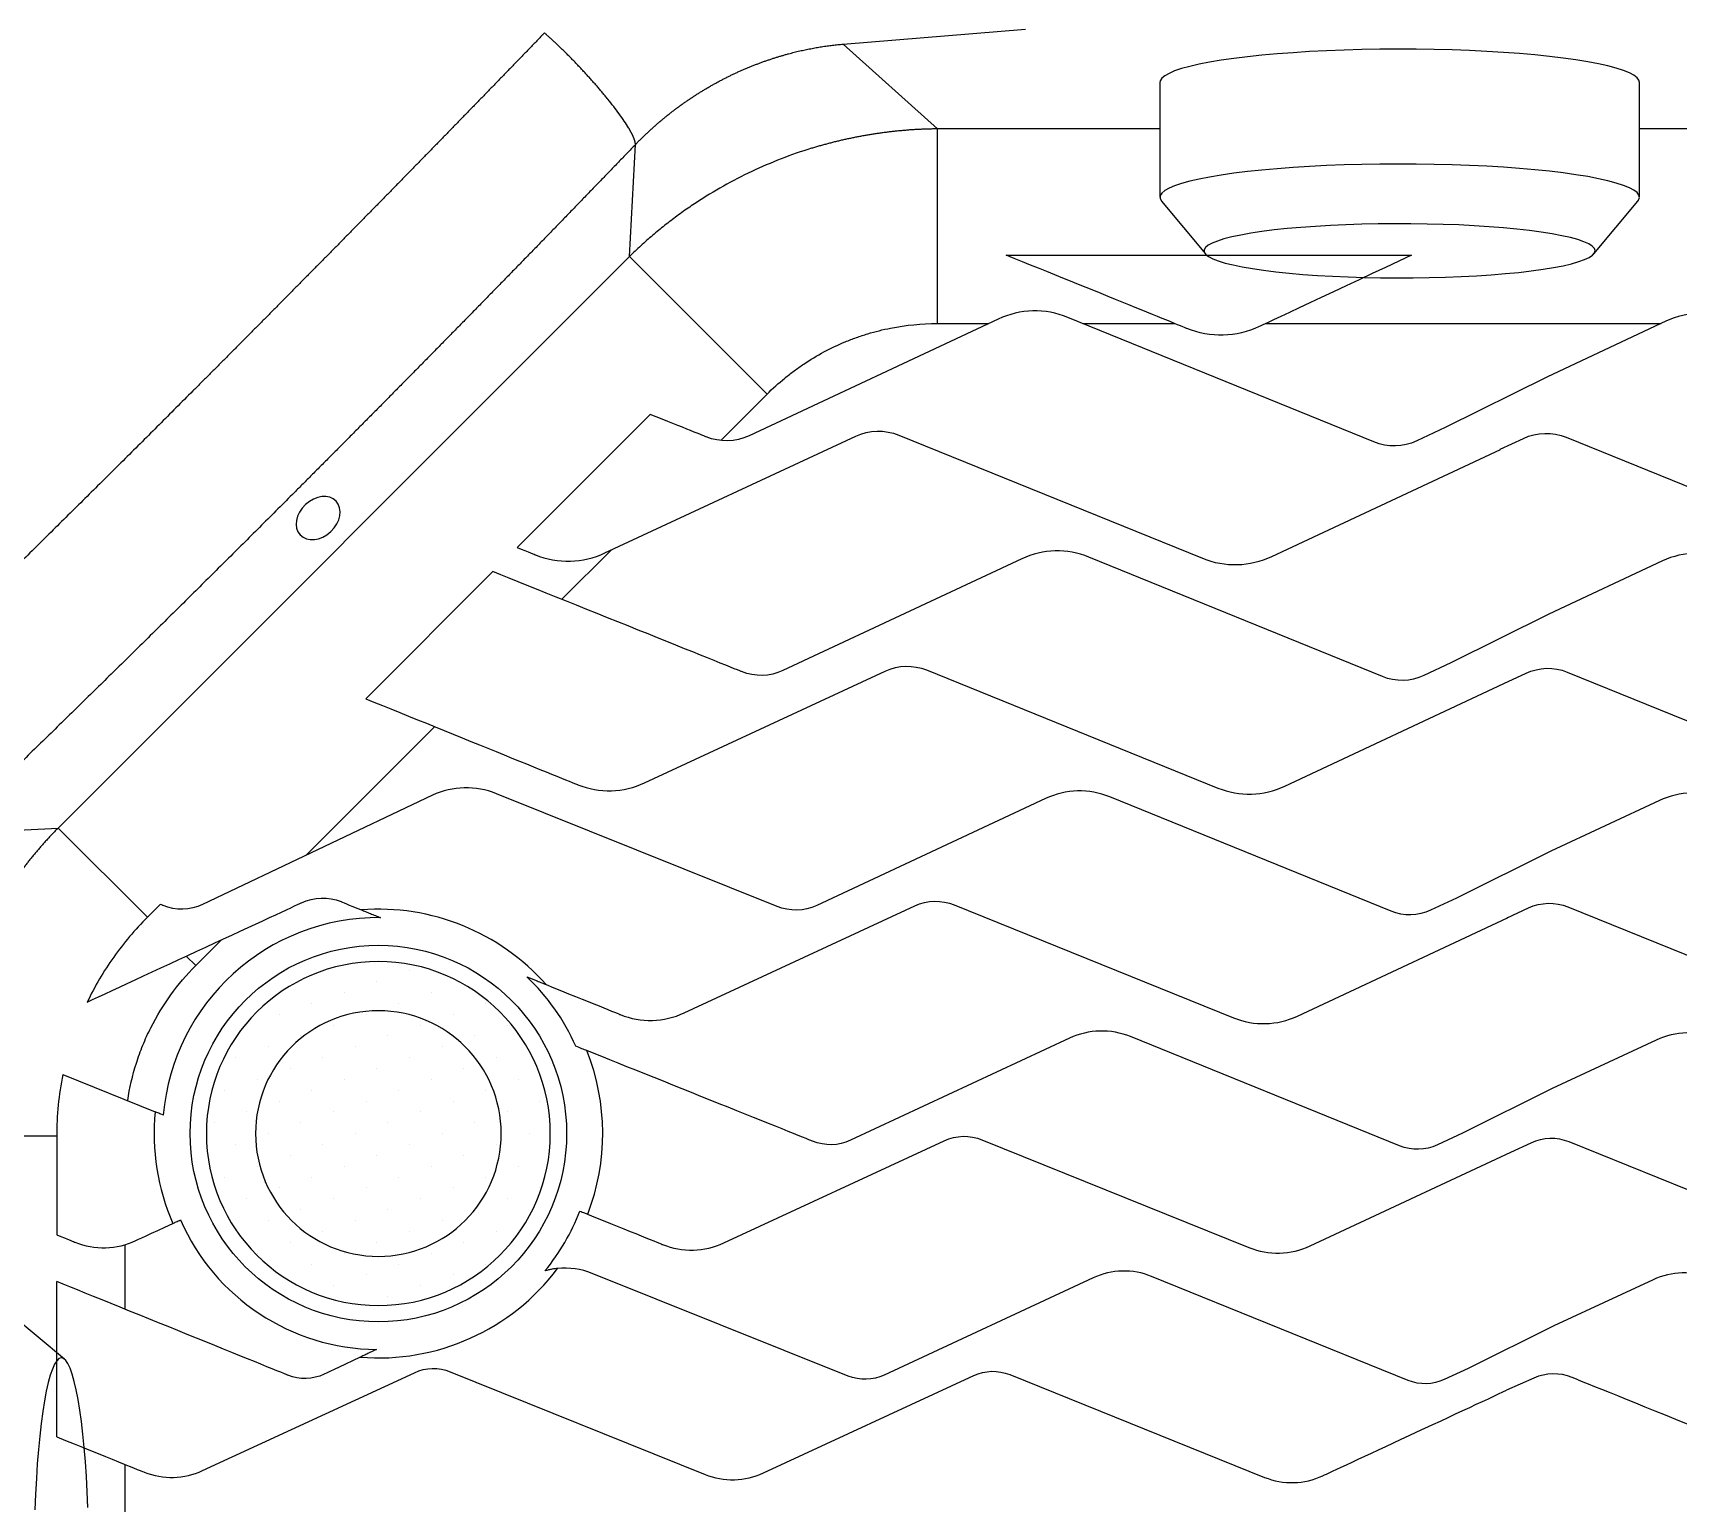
# Model space of a CAD drawing. Header units: inches. Extents: x 0 to 84, y -22 to 124.
# Drawn here: x 28.13 to 44.87, y 43.73 to 58.69 of the extents above; entities that cross this region are included whole.
import ezdxf

# ---------------------------------------------------------------- set-up
doc = ezdxf.new("R2010")
doc.units = ezdxf.units.IN
doc.header["$MEASUREMENT"] = 0
doc.layers.add('1', color=4, linetype='Continuous')
doc.layers.add('BDIM_CYAN', color=4, linetype='Continuous')

# ---------------------------------------------------------------- blocks, each defined once
blk = doc.blocks.new('suction fitg')
at = {"layer": 'BDIM_CYAN'}
for p, q in [((-78.524, 65.556), (-78.524, 64.387)), ((-73.644, 64.387), (-73.644, 65.556)), ((-78.508, 64.348), (-78.061, 63.811)), ((-74.107, 63.811), (-73.66, 64.348)), ((-89.672, 52.565), (-90.21, 53.012))]:
    blk.add_line(p, q, dxfattribs=at)
at = {"layer": 'BDIM_CYAN', "flags": 128}
for points in [[(-73.644, 65.556), (-73.649, 65.577), (-73.668, 65.602), (-73.7, 65.628), (-73.746, 65.652), (-73.806, 65.677), (-73.879, 65.7), (-73.964, 65.723), (-74.061, 65.745), (-74.17, 65.765), (-74.29, 65.785), (-74.42, 65.803), (-74.56, 65.82), (-74.709, 65.835), (-74.865, 65.849), (-75.028, 65.86), (-75.198, 65.871), (-75.372, 65.879), (-75.551, 65.886), (-75.732, 65.89), (-75.916, 65.893), (-76.1, 65.894), (-76.285, 65.893), (-76.468, 65.89), (-76.649, 65.885), (-76.827, 65.878), (-77.001, 65.869), (-77.169, 65.858), (-77.331, 65.846), (-77.487, 65.832), (-77.634, 65.817), (-77.772, 65.8), (-77.9, 65.781), (-78.018, 65.762), (-78.125, 65.741), (-78.22, 65.719), (-78.303, 65.696), (-78.374, 65.672), (-78.431, 65.648), (-78.475, 65.623), (-78.505, 65.598), (-78.521, 65.572), (-78.524, 65.556)], [(-73.66, 64.348), (-73.653, 64.357), (-73.644, 64.383), (-73.649, 64.408), (-73.668, 64.434), (-73.7, 64.459), (-73.746, 64.484), (-73.806, 64.508), (-73.879, 64.532), (-73.964, 64.554), (-74.061, 64.576), (-74.17, 64.597), (-74.29, 64.616), (-74.42, 64.634), (-74.56, 64.651), (-74.709, 64.666), (-74.865, 64.68), (-75.028, 64.692), (-75.198, 64.702), (-75.372, 64.71), (-75.551, 64.717), (-75.732, 64.722), (-75.916, 64.724), (-76.1, 64.725), (-76.285, 64.724), (-76.468, 64.721), (-76.649, 64.716), (-76.827, 64.709), (-77.001, 64.7), (-77.169, 64.69), (-77.331, 64.678), (-77.487, 64.664), (-77.634, 64.648), (-77.772, 64.631), (-77.9, 64.613), (-78.018, 64.593), (-78.125, 64.572), (-78.22, 64.55), (-78.303, 64.527), (-78.374, 64.504), (-78.431, 64.479), (-78.475, 64.455), (-78.505, 64.429), (-78.521, 64.404), (-78.523, 64.378), (-78.511, 64.353), (-78.508, 64.348)], [(-76.445, 63.571), (-76.28, 63.568), (-76.114, 63.566), (-75.947, 63.567), (-75.782, 63.57), (-75.618, 63.574), (-75.458, 63.58), (-75.302, 63.589), (-75.152, 63.599), (-75.008, 63.61), (-74.871, 63.623), (-74.744, 63.638), (-74.625, 63.655), (-74.517, 63.672), (-74.42, 63.691), (-74.334, 63.711), (-74.261, 63.732), (-74.201, 63.753), (-74.154, 63.775), (-74.12, 63.798), (-74.1, 63.821), (-74.094, 63.844), (-74.102, 63.867), (-74.124, 63.89), (-74.16, 63.912), (-74.209, 63.934), (-74.271, 63.956), (-74.346, 63.977), (-74.433, 63.996), (-74.532, 64.015), (-74.642, 64.032), (-74.761, 64.048), (-74.89, 64.063), (-75.028, 64.076), (-75.173, 64.087), (-75.324, 64.097), (-75.48, 64.105), (-75.641, 64.111), (-75.805, 64.115), (-75.971, 64.118), (-76.138, 64.118), (-76.304, 64.116), (-76.469, 64.113), (-76.631, 64.107), (-76.789, 64.1), (-76.942, 64.091), (-77.089, 64.08), (-77.23, 64.068), (-77.362, 64.054), (-77.485, 64.038), (-77.598, 64.021), (-77.701, 64.003), (-77.792, 63.984), (-77.872, 63.963), (-77.939, 63.942), (-77.992, 63.92), (-78.033, 63.898), (-78.06, 63.875), (-78.073, 63.852), (-78.072, 63.829), (-78.057, 63.806), (-78.028, 63.783), (-77.986, 63.761), (-77.93, 63.739), (-77.861, 63.718), (-77.78, 63.698), (-77.687, 63.679), (-77.583, 63.661), (-77.468, 63.644), (-77.343, 63.629), (-77.21, 63.615), (-77.069, 63.602), (-76.921, 63.592), (-76.766, 63.583), (-76.608, 63.576), (-76.445, 63.571)], [(-89.436, 51.054), (-89.442, 51.215), (-89.45, 51.371), (-89.46, 51.521), (-89.472, 51.665), (-89.485, 51.801), (-89.5, 51.929), (-89.516, 52.047), (-89.534, 52.155), (-89.553, 52.252), (-89.573, 52.338), (-89.593, 52.411), (-89.615, 52.472), (-89.637, 52.519), (-89.66, 52.552), (-89.683, 52.572), (-89.706, 52.578), (-89.729, 52.57), (-89.752, 52.548), (-89.774, 52.513), (-89.796, 52.464), (-89.818, 52.401), (-89.838, 52.326), (-89.858, 52.239), (-89.877, 52.14), (-89.894, 52.031), (-89.91, 51.911), (-89.925, 51.782), (-89.938, 51.645), (-89.949, 51.5), (-89.959, 51.349), (-89.967, 51.192), (-89.973, 51.031)]]:
    blk.add_lwpolyline(points, dxfattribs=at)
blk = doc.blocks.new('*X11')
at = {"color": 0}
for p, q in [((200.597, 336.892), (200.597, 336.892)), ((200.995, 336.76), (200.995, 336.76)), ((200.332, 336.627), (200.332, 336.627)), ((201.393, 336.627), (201.393, 336.627)), ((199.669, 336.494), (199.669, 336.494)), ((200.067, 336.362), (200.067, 336.362)), ((200.73, 336.494), (200.73, 336.494)), ((201.128, 336.362), (201.128, 336.362)), ((201.791, 336.494), (201.791, 336.494)), ((202.188, 336.362), (202.188, 336.362)), ((199.404, 336.229), (199.404, 336.229)), ((200.465, 336.229), (200.465, 336.229)), ((201.525, 336.229), (201.525, 336.229)), ((202.586, 336.229), (202.586, 336.229)), ((199.802, 336.097), (199.802, 336.097)), ((200.2, 335.964), (200.2, 335.964)), ((200.863, 336.097), (200.863, 336.097)), ((201.26, 335.964), (201.26, 335.964)), ((201.923, 336.097), (201.923, 336.097)), ((202.321, 335.964), (202.321, 335.964)), ((199.537, 335.832), (199.537, 335.832)), ((200.597, 335.832), (200.597, 335.832)), ((201.658, 335.832), (201.658, 335.832)), ((202.719, 335.832), (202.719, 335.832)), ((199.272, 335.566), (199.272, 335.566)), ((199.934, 335.699), (199.934, 335.699)), ((200.332, 335.566), (200.332, 335.566)), ((200.995, 335.699), (200.995, 335.699)), ((201.393, 335.566), (201.393, 335.566)), ((202.056, 335.699), (202.056, 335.699)), ((202.454, 335.566), (202.454, 335.566)), ((199.669, 335.434), (199.669, 335.434)), ((200.73, 335.434), (200.73, 335.434)), ((201.791, 335.434), (201.791, 335.434)), ((202.851, 335.434), (202.851, 335.434)), ((199.006, 335.301), (199.006, 335.301)), ((199.404, 335.169), (199.404, 335.169)), ((200.067, 335.301), (200.067, 335.301)), ((200.465, 335.169), (200.465, 335.169)), ((201.128, 335.301), (201.128, 335.301)), ((201.525, 335.169), (201.525, 335.169)), ((202.188, 335.301), (202.188, 335.301)), ((202.586, 335.169), (202.586, 335.169)), ((199.139, 334.903), (199.139, 334.903)), ((199.802, 335.036), (199.802, 335.036)), ((200.2, 334.903), (200.2, 334.903)), ((200.863, 335.036), (200.863, 335.036)), ((201.26, 334.903), (201.26, 334.903)), ((201.923, 335.036), (201.923, 335.036)), ((202.321, 334.903), (202.321, 334.903)), ((202.984, 335.036), (202.984, 335.036)), ((199.537, 334.771), (199.537, 334.771)), ((200.597, 334.771), (200.597, 334.771)), ((201.658, 334.771), (201.658, 334.771)), ((202.719, 334.771), (202.719, 334.771)), ((199.272, 334.506), (199.272, 334.506)), ((199.934, 334.638), (199.934, 334.638)), ((200.332, 334.506), (200.332, 334.506)), ((200.995, 334.638), (200.995, 334.638)), ((201.393, 334.506), (201.393, 334.506)), ((202.056, 334.638), (202.056, 334.638)), ((202.454, 334.506), (202.454, 334.506)), ((199.669, 334.373), (199.669, 334.373)), ((200.73, 334.373), (200.73, 334.373)), ((201.791, 334.373), (201.791, 334.373)), ((202.851, 334.373), (202.851, 334.373)), ((199.006, 334.241), (199.006, 334.241)), ((199.404, 334.108), (199.404, 334.108)), ((200.067, 334.241), (200.067, 334.241)), ((200.465, 334.108), (200.465, 334.108)), ((201.128, 334.241), (201.128, 334.241)), ((201.525, 334.108), (201.525, 334.108)), ((202.188, 334.241), (202.188, 334.241)), ((202.586, 334.108), (202.586, 334.108)), ((199.802, 333.975), (199.802, 333.975)), ((200.863, 333.975), (200.863, 333.975)), ((201.923, 333.975), (201.923, 333.975)), ((199.537, 333.71), (199.537, 333.71)), ((200.2, 333.843), (200.2, 333.843)), ((200.597, 333.71), (200.597, 333.71)), ((201.26, 333.843), (201.26, 333.843)), ((201.658, 333.71), (201.658, 333.71)), ((202.321, 333.843), (202.321, 333.843)), ((199.934, 333.578), (199.934, 333.578)), ((200.995, 333.578), (200.995, 333.578)), ((202.056, 333.578), (202.056, 333.578)), ((199.669, 333.312), (199.669, 333.312)), ((200.332, 333.445), (200.332, 333.445)), ((200.73, 333.312), (200.73, 333.312)), ((201.393, 333.445), (201.393, 333.445)), ((201.791, 333.312), (201.791, 333.312)), ((202.454, 333.445), (202.454, 333.445)), ((200.067, 333.18), (200.067, 333.18)), ((201.128, 333.18), (201.128, 333.18)), ((200.465, 333.047), (200.465, 333.047)), ((200.863, 332.915), (200.863, 332.915)), ((201.525, 333.047), (201.525, 333.047))]:
    blk.add_line(p, q, dxfattribs=at)
blk = doc.blocks.new('DRAIN')
at = {"layer": '1', "color": 2}
for radius in [1.75, 1.25]:
    blk.add_circle((0, 0), radius, dxfattribs=at)
at = {"layer": '1', "color": 3, "xscale": 0.8339416050646733, "yscale": 0.8339416050646733, "zscale": 0.8339416050646733}
blk.add_blockref('*X11', (-167.604, -279.291), dxfattribs=at)
blk = doc.blocks.new('2026 RELAY')
at = {"layer": '1', "color": 3, "linetype": 'Continuous', "lineweight": 25}
for p, q in [((36.379, 58.074), (38.234, 58.227)), ((36.379, 58.074), (37.338, 57.212)), ((39.601, 57.212), (37.338, 57.212)), ((37.338, 55.231), (37.338, 57.212)), ((46.744, 57.212), (44.481, 57.212)), ((34.202, 55.913), (34.263, 57.052)), ((38.037, 55.927), (42.163, 55.927)), ((34.202, 55.913), (28.388, 50.098)), ((35.603, 54.513), (34.202, 55.913)), ((37.338, 55.231), (37.859, 55.231)), ((38.818, 55.231), (39.751, 55.231)), ((40.678, 55.231), (44.701, 55.231)), ((35.131, 54.041), (35.603, 54.513)), ((34.414, 54.307), (33.06, 52.953)), ((33.515, 52.425), (34.018, 52.927)), ((32.813, 52.707), (31.519, 51.413)), ((30.909, 49.819), (32.219, 51.129)), ((27.258, 50.038), (28.388, 50.098)), ((29.296, 49.19), (28.388, 50.098)), ((29.427, 49.321), (29.296, 49.19)), ((29.788, 48.698), (30.051, 48.96)), ((29.788, 48.698), (29.692, 48.794)), ((28.437, 47.591), (29.376, 47.21)), ((28.373, 46.963), (27.089, 46.963)), ((28.373, 46.963), (28.373, 45.959)), ((29.069, 45.202), (29.069, 45.859)), ((28.373, 43.903), (28.373, 45.484)), ((43.406, 44.501), (43.13, 44.378)), ((43.858, 44.483), (43.796, 44.508)), ((29.069, 43.068), (29.069, 43.623))]:
    blk.add_line(p, q, dxfattribs=at)
blk.add_circle((31.647, 46.989), 1.916, dxfattribs=at)
for centre, radius, start, end in [((31.647, 46.989), 2.283, 41.6031, 94.3652), ((31.647, 46.989), 2.197, 89.4076, 175.1008), ((31.647, 46.989), 2.197, 23.8636, 46.5607), ((31.647, 46.989), 2.283, 338.926, 21.6934), ((31.647, 46.989), 2.283, 174.4349, 203.6028), ((31.647, 46.989), 2.197, 203.5542, 269.4947), ((31.647, 46.989), 2.197, 320.5225, 338.9617), ((31.647, 46.989), 2.283, 265.3468, 323.0338), ((43.609, 44.044), 0.5, 68.0461, 114)]:
    blk.add_arc(centre, radius, start, end, dxfattribs=at)
at = {"layer": '1', "color": 1, "extrusion": (0, 0, -1)}
blk.add_ellipse((31.034, 53.252), major_axis=(0.183, 0.171), ratio=0.752466, dxfattribs=at)
at = {"layer": '1', "color": 3, "linetype": 'Continuous', "lineweight": 25}
for points, knots in [([(17.557, 51.405), (17.514, 51.747), (17.458, 52.352), (17.432, 53.094), (17.435, 53.555), (17.441, 53.818), (17.451, 54.083), (17.47, 54.413), (17.514, 54.943), (17.596, 55.606), (17.741, 56.399), (17.931, 57.188), (18.171, 57.969), (18.411, 58.61), (18.601, 59.052), (18.702, 59.271), (18.761, 59.396), (18.806, 59.489), (18.852, 59.582), (18.914, 59.705), (19.025, 59.92), (19.392, 60.587), (20.085, 61.634), (21.193, 62.9), (22.248, 63.821), (23.157, 64.466), (23.749, 64.83), (24.143, 65.046), (24.327, 65.142), (24.419, 65.189), (24.496, 65.228), (24.558, 65.259), (24.651, 65.304), (24.791, 65.371), (25.041, 65.485), (25.483, 65.675), (26.123, 65.914), (26.904, 66.153), (27.692, 66.343), (28.484, 66.487), (29.146, 66.568), (29.675, 66.612), (30.071, 66.634), (30.467, 66.646), (30.993, 66.648), (31.733, 66.623), (32.337, 66.567), (32.678, 66.523)], [0.0209732, 0.0209732, 0.0209732, 0.0209732, 0.0625292, 0.0937792, 0.1094042, 0.1172167, 0.1250292, 0.1406542, 0.1562792, 0.1875292, 0.2187792, 0.2500292, 0.2812792, 0.3125292, 0.3281542, 0.3359667, 0.3398729, 0.3437792, 0.3476854, 0.3515917, 0.3594042, 0.3750292, 0.4375292, 0.5000292, 0.5625292, 0.5937792, 0.6250292, 0.6406542, 0.6445604, 0.6484667, 0.6523729, 0.654326, 0.6562792, 0.6640917, 0.6719042, 0.6875292, 0.7187792, 0.7500292, 0.7812792, 0.8125292, 0.8437792, 0.8594042, 0.8750292, 0.8906542, 0.9062792, 0.9375292, 0.979056, 0.979056, 0.979056, 0.979056]), ([(33.317, 58.167), (33.292, 58.141), (33.242, 58.089), (33.166, 58.01), (33.09, 57.932), (33.014, 57.854), (32.938, 57.775), (32.862, 57.697), (32.786, 57.618), (32.709, 57.539), (32.633, 57.461), (32.556, 57.382), (32.48, 57.304), (32.403, 57.225), (32.327, 57.146), (32.25, 57.068), (32.173, 56.989), (32.096, 56.91), (32.019, 56.831), (31.942, 56.753), (31.865, 56.674), (31.788, 56.595), (31.711, 56.516), (31.633, 56.437), (31.556, 56.359), (31.478, 56.28), (31.401, 56.201), (31.323, 56.122), (31.246, 56.043), (31.168, 55.964), (31.09, 55.885), (31.012, 55.807), (30.934, 55.728), (30.856, 55.649), (30.778, 55.57), (30.7, 55.491), (30.622, 55.412), (30.544, 55.333), (30.466, 55.254), (30.387, 55.176), (30.309, 55.097), (30.231, 55.018), (30.152, 54.939), (30.074, 54.86), (29.995, 54.781), (29.917, 54.703), (29.838, 54.624), (29.728, 54.514), (29.587, 54.373), (29.415, 54.201), (29.243, 54.029), (29.07, 53.857), (28.898, 53.686), (28.725, 53.515), (28.553, 53.344), (28.38, 53.174), (28.208, 53.003), (28.036, 52.833), (27.863, 52.663), (27.691, 52.494), (27.518, 52.325), (27.346, 52.156), (27.174, 51.988), (27.002, 51.82), (26.83, 51.652), (26.658, 51.484), (26.486, 51.317), (26.314, 51.151), (26.199, 51.04), (26.142, 50.985)], [0, 0, 0, 0, 0.010805, 0.021614, 0.032425, 0.04324, 0.054059, 0.06488, 0.075705, 0.086534, 0.097366, 0.108203, 0.119043, 0.129886, 0.140733, 0.151584, 0.162438, 0.173295, 0.184155, 0.195018, 0.205883, 0.216752, 0.227623, 0.238497, 0.249373, 0.260252, 0.271135, 0.282021, 0.29291, 0.303802, 0.314697, 0.325594, 0.336494, 0.347396, 0.3583, 0.369206, 0.380114, 0.391023, 0.401934, 0.412847, 0.423762, 0.43468, 0.445599, 0.456521, 0.467445, 0.478371, 0.4893, 0.500231, 0.524143, 0.548046, 0.571939, 0.595822, 0.619694, 0.643556, 0.667406, 0.691246, 0.715074, 0.73889, 0.762694, 0.786486, 0.810266, 0.834034, 0.857788, 0.881528, 0.905254, 0.928965, 0.95266, 0.976339, 1, 1, 1, 1]), ([(33.338, 58.188), (33.334, 58.185), (33.327, 58.178), (33.321, 58.171), (33.317, 58.167)], [0, 0, 0, 0, 0.5005312, 1, 1, 1, 1]), ([(34.263, 57.052), (34.263, 57.053), (34.263, 57.056), (34.263, 57.061), (34.262, 57.066), (34.262, 57.071), (34.261, 57.076), (34.259, 57.082), (34.258, 57.087), (34.256, 57.093), (34.254, 57.099), (34.252, 57.105), (34.25, 57.111), (34.248, 57.117), (34.245, 57.123), (34.243, 57.129), (34.24, 57.136), (34.237, 57.142), (34.234, 57.148), (34.231, 57.155), (34.228, 57.161), (34.224, 57.167), (34.221, 57.174), (34.218, 57.18), (34.214, 57.186), (34.211, 57.193), (34.207, 57.199), (34.204, 57.205), (34.2, 57.211), (34.196, 57.218), (34.181, 57.243), (34.151, 57.289), (34.1, 57.362), (34.044, 57.437), (33.995, 57.499), (33.956, 57.547), (33.929, 57.579), (33.901, 57.612), (33.873, 57.645), (33.845, 57.677), (33.816, 57.709), (33.787, 57.741), (33.758, 57.773), (33.729, 57.805), (33.7, 57.836), (33.671, 57.867), (33.642, 57.897), (33.613, 57.927), (33.584, 57.956), (33.555, 57.985), (33.526, 58.013), (33.498, 58.04), (33.47, 58.067), (33.443, 58.093), (33.416, 58.118), (33.389, 58.142), (33.363, 58.166), (33.346, 58.181), (33.338, 58.188)], [0, 0, 0, 0, 0.011027, 0.021864, 0.032515, 0.042983, 0.053271, 0.063384, 0.073322, 0.083086, 0.092679, 0.1021, 0.111352, 0.120435, 0.12935, 0.138099, 0.146683, 0.155102, 0.163357, 0.17145, 0.179381, 0.187152, 0.194763, 0.202215, 0.209509, 0.216646, 0.223626, 0.230452, 0.237125, 0.243645, 0.250013, 0.316784, 0.380511, 0.441496, 0.499964, 0.524207, 0.548144, 0.571792, 0.595168, 0.618296, 0.641194, 0.66386, 0.686295, 0.708498, 0.730474, 0.752232, 0.773783, 0.795143, 0.816333, 0.837377, 0.858276, 0.879026, 0.89962, 0.920053, 0.940316, 0.960405, 0.980307, 1, 1, 1, 1]), ([(34.263, 57.052), (34.272, 57.061), (34.289, 57.079), (34.315, 57.105), (34.342, 57.131), (34.369, 57.157), (34.396, 57.182), (34.423, 57.208), (34.45, 57.232), (34.478, 57.257), (34.506, 57.281), (34.534, 57.305), (34.563, 57.328), (34.591, 57.351), (34.62, 57.374), (34.649, 57.397), (34.678, 57.419), (34.708, 57.44), (34.737, 57.462), (34.767, 57.483), (34.797, 57.504), (34.828, 57.524), (34.858, 57.544), (34.888, 57.564), (34.919, 57.583), (34.95, 57.602), (34.981, 57.621), (35.012, 57.639), (35.043, 57.657), (35.075, 57.674), (35.107, 57.692), (35.138, 57.708), (35.17, 57.725), (35.202, 57.741), (35.234, 57.757), (35.266, 57.772), (35.298, 57.787), (35.331, 57.802), (35.363, 57.816), (35.396, 57.83), (35.428, 57.843), (35.461, 57.856), (35.494, 57.869), (35.526, 57.881), (35.559, 57.894), (35.592, 57.905), (35.625, 57.916), (35.658, 57.927), (35.691, 57.938), (35.724, 57.948), (35.757, 57.958), (35.79, 57.967), (35.83, 57.979), (35.879, 57.991), (35.935, 58.005), (35.991, 58.017), (36.047, 58.028), (36.103, 58.039), (36.158, 58.048), (36.214, 58.056), (36.269, 58.063), (36.324, 58.069), (36.361, 58.073), (36.379, 58.074)], [0, 0, 0, 0, 0.01493, 0.029845, 0.044746, 0.059634, 0.074508, 0.089369, 0.104218, 0.119055, 0.13388, 0.148694, 0.163497, 0.178289, 0.193072, 0.207844, 0.222607, 0.237361, 0.252106, 0.266843, 0.281572, 0.296293, 0.311006, 0.325711, 0.34041, 0.3551, 0.369784, 0.384462, 0.399132, 0.413796, 0.428454, 0.443106, 0.457752, 0.472392, 0.487027, 0.501657, 0.516282, 0.530902, 0.545518, 0.560131, 0.574741, 0.589347, 0.603952, 0.618555, 0.633157, 0.647758, 0.662359, 0.67696, 0.691563, 0.706166, 0.720772, 0.73538, 0.749991, 0.774839, 0.799705, 0.824593, 0.849511, 0.874465, 0.899462, 0.924507, 0.949608, 0.97477, 1, 1, 1, 1]), ([(37.338, 57.212), (37.324, 57.212), (37.296, 57.211), (37.254, 57.21), (37.211, 57.209), (37.169, 57.207), (37.127, 57.205), (37.085, 57.203), (37.043, 57.2), (37.001, 57.196), (36.96, 57.193), (36.918, 57.188), (36.876, 57.184), (36.835, 57.179), (36.793, 57.174), (36.752, 57.168), (36.71, 57.162), (36.669, 57.156), (36.628, 57.149), (36.586, 57.142), (36.545, 57.134), (36.504, 57.126), (36.463, 57.118), (36.422, 57.109), (36.381, 57.1), (36.34, 57.091), (36.3, 57.081), (36.259, 57.071), (36.218, 57.06), (36.178, 57.049), (36.137, 57.038), (36.097, 57.026), (35.965, 56.987), (35.746, 56.911), (35.445, 56.782), (35.156, 56.633), (34.949, 56.507), (34.815, 56.417), (34.75, 56.372), (34.686, 56.325), (34.623, 56.278), (34.56, 56.229), (34.498, 56.179), (34.437, 56.128), (34.377, 56.076), (34.318, 56.023), (34.259, 55.969), (34.221, 55.932), (34.202, 55.913)], [0, 0, 0, 0, 0.012188, 0.024357, 0.03651, 0.048646, 0.060767, 0.072875, 0.08497, 0.097053, 0.109126, 0.12119, 0.133245, 0.145294, 0.157337, 0.169374, 0.181408, 0.193438, 0.205467, 0.217494, 0.229521, 0.241549, 0.253579, 0.265612, 0.27765, 0.289693, 0.301743, 0.313801, 0.325868, 0.337946, 0.350037, 0.362141, 0.374259, 0.468445, 0.5622, 0.655401, 0.748729, 0.77145, 0.794211, 0.817006, 0.83983, 0.862675, 0.885535, 0.908408, 0.931291, 0.954185, 0.977088, 1, 1, 1, 1]), ([(34.263, 57.052), (34.234, 57.022), (34.177, 56.963), (34.091, 56.874), (34.005, 56.785), (33.919, 56.696), (33.833, 56.607), (33.747, 56.518), (33.661, 56.429), (33.575, 56.34), (33.489, 56.251), (33.402, 56.162), (33.316, 56.073), (33.23, 55.984), (33.143, 55.896), (33.057, 55.807), (32.97, 55.718), (32.884, 55.63), (32.797, 55.541), (32.711, 55.453), (32.624, 55.364), (32.537, 55.275), (32.45, 55.187), (32.363, 55.099), (32.277, 55.01), (32.19, 54.922), (32.103, 54.833), (32.016, 54.745), (31.929, 54.657), (31.841, 54.569), (31.754, 54.48), (31.667, 54.392), (31.58, 54.304), (31.492, 54.216), (31.405, 54.128), (31.318, 54.04), (31.23, 53.952), (31.143, 53.864), (31.055, 53.776), (30.967, 53.688), (30.88, 53.6), (30.766, 53.486), (30.625, 53.345), (30.458, 53.178), (30.29, 53.011), (30.123, 52.845), (29.955, 52.678), (29.788, 52.512), (29.62, 52.346), (29.452, 52.18), (29.284, 52.014), (29.115, 51.848), (28.947, 51.683), (28.779, 51.518), (28.61, 51.353), (28.442, 51.188), (28.273, 51.023), (28.104, 50.858), (27.935, 50.694), (27.766, 50.53), (27.596, 50.366), (27.427, 50.202), (27.314, 50.093), (27.258, 50.038)], [0, 0, 0, 0, 0.012558, 0.025112, 0.037662, 0.050207, 0.062749, 0.075286, 0.08782, 0.10035, 0.112877, 0.1254, 0.13792, 0.150437, 0.162951, 0.175462, 0.18797, 0.200476, 0.21298, 0.225481, 0.23798, 0.250477, 0.262972, 0.275465, 0.287957, 0.300448, 0.312937, 0.325425, 0.337912, 0.350398, 0.362883, 0.375367, 0.387852, 0.400335, 0.412819, 0.425302, 0.437786, 0.45027, 0.462754, 0.475238, 0.487723, 0.500209, 0.523985, 0.547757, 0.571527, 0.595295, 0.619062, 0.642829, 0.666597, 0.690367, 0.714141, 0.737918, 0.7617, 0.785488, 0.809283, 0.833086, 0.856897, 0.880718, 0.904549, 0.928392, 0.952248, 0.976117, 1, 1, 1, 1]), ([(42.163, 55.927), (41.469, 55.602), (40.612, 55.2), (40.612, 55.2), (40.379, 55.091), (40.114, 55.084), (39.876, 55.181), (39.876, 55.181), (38.91, 55.573), (38.037, 55.927)], [0.0219335, 0.0219335, 0.0219335, 0.0219335, 0.0570088, 0.0570088, 0.0570088, 0.1159457, 0.1159457, 0.1159457, 0.1482512, 0.1482512, 0.1482512, 0.1482512]), ([(49.644, 54.332), (49.277, 54.16), (49.003, 54.032), (49.003, 54.032), (48.865, 53.967), (48.707, 53.963), (48.566, 54.021), (48.566, 54.021), (45.458, 55.272), (45.458, 55.272), (45.229, 55.365), (44.974, 55.359), (44.749, 55.254), (44.749, 55.254), (43.545, 54.69), (43.545, 54.69), (43.545, 54.69), (42.504, 54.172), (42.504, 54.172), (42.504, 54.172), (42.216, 54.037), (42.216, 54.037), (42.077, 53.972), (41.92, 53.968), (41.778, 54.026), (41.778, 54.026), (38.663, 55.294), (38.663, 55.294), (38.434, 55.388), (38.179, 55.381), (37.955, 55.276), (37.955, 55.276), (35.42, 54.09), (35.42, 54.09), (35.281, 54.025), (35.124, 54.021), (34.982, 54.078), (34.982, 54.078), (34.751, 54.172), (34.414, 54.307)], [0.3519879, 0.3519879, 0.3519879, 0.3519879, 0.3611111, 0.3611111, 0.3611111, 0.3888889, 0.3888889, 0.3888889, 0.4166667, 0.4166667, 0.4166667, 0.4444444, 0.4444444, 0.4444444, 0.4722222, 0.4722222, 0.4722222, 0.5, 0.5, 0.5, 0.5277778, 0.5277778, 0.5277778, 0.5555556, 0.5555556, 0.5555556, 0.5833333, 0.5833333, 0.5833333, 0.6111111, 0.6111111, 0.6111111, 0.6388889, 0.6388889, 0.6388889, 0.6666667, 0.6666667, 0.6666667, 0.6742531, 0.6742531, 0.6742531, 0.6742531]), ([(35.603, 54.513), (35.66, 54.57), (35.72, 54.624), (35.814, 54.701), (35.846, 54.726), (35.911, 54.774), (35.943, 54.797), (36.11, 54.908), (36.251, 54.984), (36.436, 55.06), (36.474, 55.075), (36.55, 55.102), (36.589, 55.115), (36.704, 55.15), (36.782, 55.169), (37.017, 55.216), (37.176, 55.231), (37.338, 55.231)], [0, 0, 0, 0, 0.125, 0.125, 0.1875, 0.1875, 0.25, 0.25, 0.5, 0.5, 0.5625, 0.5625, 0.625, 0.625, 0.75, 0.75, 1, 1, 1, 1]), ([(33.06, 52.953), (33.177, 52.906), (33.245, 52.878), (33.245, 52.878), (33.474, 52.785), (33.729, 52.792), (33.953, 52.897), (33.953, 52.897), (36.506, 54.084), (36.506, 54.084), (36.644, 54.149), (36.801, 54.153), (36.943, 54.096), (36.943, 54.096), (40.034, 52.843), (40.034, 52.843), (40.263, 52.75), (40.517, 52.757), (40.741, 52.862), (40.741, 52.862), (43.067, 53.95), (43.067, 53.95)], [0.6382887, 0.6382887, 0.6382887, 0.6382887, 0.6470588, 0.6470588, 0.6470588, 0.7058824, 0.7058824, 0.7058824, 0.7647059, 0.7647059, 0.7647059, 0.8235294, 0.8235294, 0.8235294, 0.8823529, 0.8823529, 0.8823529, 0.9411765, 0.9411765, 0.9411765, 1, 1, 1, 1]), ([(43.065, 53.952), (43.065, 53.952), (43.301, 54.062), (43.301, 54.062), (43.439, 54.127), (43.596, 54.131), (43.737, 54.074), (43.737, 54.074), (46.829, 52.821), (46.829, 52.821), (47.057, 52.728), (47.312, 52.735), (47.536, 52.84), (47.536, 52.84), (49.53, 53.766), (49.994, 53.982)], [0, 0, 0, 0, 0.0588235, 0.0588235, 0.0588235, 0.1176471, 0.1176471, 0.1176471, 0.1764706, 0.1764706, 0.1764706, 0.2352941, 0.2352941, 0.2352941, 0.2872728, 0.2872728, 0.2872728, 0.2872728]), ([(51.206, 52.77), (50.946, 52.648), (48.799, 51.645), (48.799, 51.645), (48.666, 51.583), (48.515, 51.579), (48.379, 51.634), (48.379, 51.634), (45.397, 52.833), (45.397, 52.833), (45.177, 52.923), (44.933, 52.916), (44.717, 52.816), (44.717, 52.816), (43.561, 52.275), (43.561, 52.275), (43.561, 52.275), (42.562, 51.779), (42.562, 51.779), (42.562, 51.779), (42.286, 51.649), (42.286, 51.649), (42.153, 51.587), (42.001, 51.583), (41.866, 51.639), (41.866, 51.639), (38.877, 52.855), (38.877, 52.855), (38.657, 52.944), (38.412, 52.938), (38.196, 52.837), (38.196, 52.837), (35.764, 51.7), (35.764, 51.7), (35.631, 51.638), (35.48, 51.634), (35.344, 51.689), (35.344, 51.689), (33.647, 52.372), (32.813, 52.707)], [0.3350182, 0.3350182, 0.3350182, 0.3350182, 0.3611111, 0.3611111, 0.3611111, 0.3888889, 0.3888889, 0.3888889, 0.4166667, 0.4166667, 0.4166667, 0.4444444, 0.4444444, 0.4444444, 0.4722222, 0.4722222, 0.4722222, 0.5, 0.5, 0.5, 0.5277778, 0.5277778, 0.5277778, 0.5555556, 0.5555556, 0.5555556, 0.5833333, 0.5833333, 0.5833333, 0.6111111, 0.6111111, 0.6111111, 0.6388889, 0.6388889, 0.6388889, 0.6666667, 0.6666667, 0.6666667, 0.6876209, 0.6876209, 0.6876209, 0.6876209]), ([(31.519, 51.413), (32.397, 51.057), (33.677, 50.539), (33.677, 50.539), (33.896, 50.45), (34.141, 50.456), (34.356, 50.557), (34.356, 50.557), (36.806, 51.695), (36.806, 51.695), (36.939, 51.757), (37.09, 51.761), (37.225, 51.706), (37.225, 51.706), (40.192, 50.505), (40.192, 50.505), (40.411, 50.416), (40.656, 50.423), (40.871, 50.523), (40.871, 50.523), (43.103, 51.567), (43.103, 51.567)], [0.608424, 0.608424, 0.608424, 0.608424, 0.6470588, 0.6470588, 0.6470588, 0.7058824, 0.7058824, 0.7058824, 0.7647059, 0.7647059, 0.7647059, 0.8235294, 0.8235294, 0.8235294, 0.8823529, 0.8823529, 0.8823529, 0.9411765, 0.9411765, 0.9411765, 1, 1, 1, 1]), ([(43.1, 51.568), (43.1, 51.568), (43.327, 51.673), (43.327, 51.673), (43.46, 51.736), (43.61, 51.74), (43.746, 51.685), (43.746, 51.685), (46.712, 50.484), (46.712, 50.484), (46.932, 50.395), (47.176, 50.401), (47.391, 50.502), (47.391, 50.502), (49.842, 51.64), (49.842, 51.64), (49.974, 51.702), (50.125, 51.706), (50.261, 51.651), (50.261, 51.651), (53.227, 50.45), (53.227, 50.45), (53.343, 50.403), (53.466, 50.382), (53.587, 50.388)], [0, 0, 0, 0, 0.0588235, 0.0588235, 0.0588235, 0.1176471, 0.1176471, 0.1176471, 0.1764706, 0.1764706, 0.1764706, 0.2352941, 0.2352941, 0.2352941, 0.2941176, 0.2941176, 0.2941176, 0.3529412, 0.3529412, 0.3529412, 0.4117647, 0.4117647, 0.4117647, 0.4427906, 0.4427906, 0.4427906, 0.4427906]), ([(54.789, 49.187), (54.675, 49.149), (54.553, 49.153), (54.441, 49.198), (54.441, 49.198), (51.577, 50.362), (51.577, 50.362), (51.367, 50.448), (51.132, 50.441), (50.926, 50.345), (50.926, 50.345), (48.596, 49.257), (48.596, 49.257), (48.468, 49.198), (48.323, 49.194), (48.193, 49.247), (48.193, 49.247), (45.336, 50.394), (45.336, 50.394), (45.126, 50.48), (44.891, 50.474), (44.685, 50.378), (44.685, 50.378), (43.578, 49.861), (43.578, 49.861), (43.578, 49.861), (42.62, 49.385), (42.62, 49.385), (42.62, 49.385), (42.356, 49.262), (42.356, 49.262), (42.228, 49.202), (42.083, 49.199), (41.953, 49.251), (41.953, 49.251), (39.09, 50.415), (39.09, 50.415), (38.879, 50.501), (38.645, 50.494), (38.438, 50.398), (38.438, 50.398), (36.108, 49.31), (36.108, 49.31), (35.98, 49.251), (35.835, 49.247), (35.705, 49.3), (35.705, 49.3), (32.849, 50.447), (32.849, 50.447), (32.638, 50.533), (32.403, 50.527), (32.197, 50.431), (32.197, 50.431), (29.858, 49.32), (29.858, 49.32), (29.731, 49.26), (29.586, 49.257), (29.456, 49.309), (29.456, 49.309), (29.446, 49.313), (29.427, 49.321)], [0.2539035, 0.2539035, 0.2539035, 0.2539035, 0.2777778, 0.2777778, 0.2777778, 0.3055556, 0.3055556, 0.3055556, 0.3333333, 0.3333333, 0.3333333, 0.3611111, 0.3611111, 0.3611111, 0.3888889, 0.3888889, 0.3888889, 0.4166667, 0.4166667, 0.4166667, 0.4444444, 0.4444444, 0.4444444, 0.4722222, 0.4722222, 0.4722222, 0.5, 0.5, 0.5, 0.5277778, 0.5277778, 0.5277778, 0.5555556, 0.5555556, 0.5555556, 0.5833333, 0.5833333, 0.5833333, 0.6111111, 0.6111111, 0.6111111, 0.6388889, 0.6388889, 0.6388889, 0.6666667, 0.6666667, 0.6666667, 0.6944444, 0.6944444, 0.6944444, 0.7222222, 0.7222222, 0.7222222, 0.75, 0.75, 0.75, 0.7777778, 0.7777778, 0.7777778, 0.7794167, 0.7794167, 0.7794167, 0.7794167]), ([(28.388, 50.098), (28.378, 50.088), (28.358, 50.068), (28.329, 50.037), (28.3, 50.007), (28.271, 49.976), (28.243, 49.944), (28.215, 49.913), (28.188, 49.881), (28.161, 49.849), (28.134, 49.817), (28.107, 49.784), (28.081, 49.752), (28.055, 49.719), (28.029, 49.686), (28.004, 49.653), (27.979, 49.619), (27.954, 49.585), (27.93, 49.551), (27.906, 49.517), (27.882, 49.483), (27.858, 49.448), (27.835, 49.413), (27.812, 49.378), (27.79, 49.343), (27.768, 49.307), (27.746, 49.271), (27.724, 49.235), (27.703, 49.199), (27.682, 49.163), (27.661, 49.126), (27.641, 49.089), (27.576, 48.968), (27.474, 48.759), (27.353, 48.456), (27.254, 48.146), (27.197, 47.91), (27.166, 47.752), (27.152, 47.674), (27.139, 47.596), (27.128, 47.517), (27.118, 47.439), (27.11, 47.36), (27.103, 47.28), (27.097, 47.201), (27.093, 47.122), (27.09, 47.042), (27.089, 46.989), (27.089, 46.963)], [0, 0, 0, 0, 0.012188, 0.024357, 0.03651, 0.048646, 0.060767, 0.072875, 0.08497, 0.097053, 0.109126, 0.12119, 0.133245, 0.145294, 0.157337, 0.169374, 0.181408, 0.193438, 0.205467, 0.217494, 0.229521, 0.241549, 0.253579, 0.265612, 0.27765, 0.289693, 0.301743, 0.313801, 0.325868, 0.337946, 0.350037, 0.362141, 0.374259, 0.468445, 0.5622, 0.655401, 0.748729, 0.77145, 0.794211, 0.817006, 0.83983, 0.862675, 0.885535, 0.908408, 0.931291, 0.954185, 0.977088, 1, 1, 1, 1]), ([(28.684, 48.326), (29.236, 48.583), (30.865, 49.338), (30.865, 49.338), (30.992, 49.397), (31.137, 49.401), (31.267, 49.349), (31.267, 49.349), (31.344, 49.317), (31.474, 49.265)], [0.4805672, 0.4805672, 0.4805672, 0.4805672, 0.5294118, 0.5294118, 0.5294118, 0.5882353, 0.5882353, 0.5882353, 0.5979523, 0.5979523, 0.5979523, 0.5979523]), ([(31.474, 49.265), (31.487, 49.259), (31.502, 49.254), (31.532, 49.241), (31.549, 49.235), (31.582, 49.221), (31.599, 49.214), (31.634, 49.2), (31.652, 49.193), (31.67, 49.185)], [0, 0, 0, 0, 0.25, 0.25, 0.5, 0.5, 0.75, 0.75, 1, 1, 1, 1]), ([(33.354, 48.505), (33.784, 48.331), (34.109, 48.2), (34.109, 48.2), (34.319, 48.114), (34.553, 48.121), (34.759, 48.217), (34.759, 48.217), (37.106, 49.305), (37.106, 49.305), (37.233, 49.365), (37.378, 49.369), (37.508, 49.316), (37.508, 49.316), (40.35, 48.167), (40.35, 48.167), (40.56, 48.082), (40.794, 48.088), (41, 48.184), (41, 48.184), (43.138, 49.183), (43.138, 49.183)], [0.6271805, 0.6271805, 0.6271805, 0.6271805, 0.6470588, 0.6470588, 0.6470588, 0.7058824, 0.7058824, 0.7058824, 0.7647059, 0.7647059, 0.7647059, 0.8235294, 0.8235294, 0.8235294, 0.8823529, 0.8823529, 0.8823529, 0.9411765, 0.9411765, 0.9411765, 1, 1, 1, 1]), ([(43.136, 49.184), (43.136, 49.184), (43.353, 49.285), (43.353, 49.285), (43.48, 49.344), (43.625, 49.348), (43.754, 49.296), (43.754, 49.296), (46.596, 48.147), (46.596, 48.147), (46.807, 48.061), (47.041, 48.068), (47.247, 48.164), (47.247, 48.164), (49.594, 49.252), (49.594, 49.252), (49.721, 49.312), (49.866, 49.316), (49.996, 49.263), (49.996, 49.263), (52.837, 48.114), (52.837, 48.114), (53.048, 48.029), (53.282, 48.035), (53.488, 48.131), (53.488, 48.131), (54.375, 48.543), (55.061, 48.861)], [0, 0, 0, 0, 0.0588235, 0.0588235, 0.0588235, 0.1176471, 0.1176471, 0.1176471, 0.1764706, 0.1764706, 0.1764706, 0.2352941, 0.2352941, 0.2352941, 0.2941176, 0.2941176, 0.2941176, 0.3529412, 0.3529412, 0.3529412, 0.4117647, 0.4117647, 0.4117647, 0.4705882, 0.4705882, 0.4705882, 0.5066275, 0.5066275, 0.5066275, 0.5066275]), ([(29.296, 49.19), (29.169, 49.063), (29.055, 48.928), (28.851, 48.64), (28.761, 48.488), (28.684, 48.326)], [0, 0, 0, 0, 0.5, 0.5, 1, 1, 1, 1]), ([(29.096, 47.324), (29.115, 47.453), (29.145, 47.58), (29.203, 47.766), (29.225, 47.827), (29.262, 47.918), (29.275, 47.948), (29.302, 48.007), (29.317, 48.037), (29.391, 48.184), (29.458, 48.295), (29.611, 48.505), (29.695, 48.605), (29.788, 48.698)], [0, 0, 0, 0, 0.25, 0.25, 0.375, 0.375, 0.4375, 0.4375, 0.5, 0.5, 0.75, 0.75, 1, 1, 1, 1]), ([(33.158, 48.584), (33.194, 48.569), (33.229, 48.555), (33.279, 48.535), (33.295, 48.529), (33.326, 48.516), (33.341, 48.51), (33.354, 48.505)], [0, 0, 0, 0, 0.5, 0.5, 0.75, 0.75, 1, 1, 1, 1]), ([(55.662, 47.439), (55.05, 47.149), (54.365, 46.824), (54.365, 46.824), (54.244, 46.767), (54.105, 46.763), (53.981, 46.814), (53.981, 46.814), (51.243, 47.925), (51.243, 47.925), (51.041, 48.006), (50.817, 48), (50.62, 47.908), (50.62, 47.908), (48.392, 46.87), (48.392, 46.87), (48.27, 46.813), (48.131, 46.81), (48.007, 46.86), (48.007, 46.86), (45.276, 47.956), (45.276, 47.956), (45.074, 48.037), (44.85, 48.032), (44.652, 47.94), (44.652, 47.94), (43.594, 47.446), (43.594, 47.446), (43.594, 47.446), (42.679, 46.992), (42.679, 46.992), (42.679, 46.992), (42.425, 46.874), (42.425, 46.874), (42.304, 46.818), (42.165, 46.814), (42.041, 46.864), (42.041, 46.864), (39.303, 47.975), (39.303, 47.975), (39.101, 48.057), (38.877, 48.051), (38.68, 47.959), (38.68, 47.959), (36.452, 46.921), (36.452, 46.921), (36.33, 46.864), (36.191, 46.86), (36.067, 46.911), (36.067, 46.911), (34.539, 47.524), (33.768, 47.833)], [0.2346269, 0.2346269, 0.2346269, 0.2346269, 0.25, 0.25, 0.25, 0.2777778, 0.2777778, 0.2777778, 0.3055556, 0.3055556, 0.3055556, 0.3333333, 0.3333333, 0.3333333, 0.3611111, 0.3611111, 0.3611111, 0.3888889, 0.3888889, 0.3888889, 0.4166667, 0.4166667, 0.4166667, 0.4444444, 0.4444444, 0.4444444, 0.4722222, 0.4722222, 0.4722222, 0.5, 0.5, 0.5, 0.5277778, 0.5277778, 0.5277778, 0.5555556, 0.5555556, 0.5555556, 0.5833333, 0.5833333, 0.5833333, 0.6111111, 0.6111111, 0.6111111, 0.6388889, 0.6388889, 0.6388889, 0.6666667, 0.6666667, 0.6666667, 0.6874454, 0.6874454, 0.6874454, 0.6874454]), ([(33.768, 47.833), (33.754, 47.838), (33.738, 47.845), (33.7, 47.86), (33.679, 47.869), (33.656, 47.878)], [0, 0, 0, 0, 0.5, 0.5, 1, 1, 1, 1]), ([(29.459, 47.177), (29.441, 47.184), (29.426, 47.19), (29.405, 47.198), (29.398, 47.201), (29.386, 47.206), (29.381, 47.208), (29.376, 47.21)], [0, 0, 0, 0, 0.5, 0.5, 0.75, 0.75, 1, 1, 1, 1]), ([(33.777, 46.168), (34.209, 45.994), (34.54, 45.86), (34.54, 45.86), (34.741, 45.779), (34.965, 45.785), (35.162, 45.877), (35.162, 45.877), (37.406, 46.916), (37.406, 46.916), (37.528, 46.973), (37.666, 46.976), (37.79, 46.926), (37.79, 46.926), (40.507, 45.829), (40.507, 45.829), (40.709, 45.748), (40.932, 45.754), (41.129, 45.846), (41.129, 45.846), (43.174, 46.799), (43.174, 46.799)], [0.6265145, 0.6265145, 0.6265145, 0.6265145, 0.6470588, 0.6470588, 0.6470588, 0.7058824, 0.7058824, 0.7058824, 0.7647059, 0.7647059, 0.7647059, 0.8235294, 0.8235294, 0.8235294, 0.8823529, 0.8823529, 0.8823529, 0.9411765, 0.9411765, 0.9411765, 1, 1, 1, 1]), ([(43.172, 46.8), (43.172, 46.8), (43.379, 46.896), (43.379, 46.896), (43.501, 46.953), (43.639, 46.957), (43.763, 46.907), (43.763, 46.907), (46.48, 45.81), (46.48, 45.81), (46.681, 45.728), (46.905, 45.734), (47.102, 45.826), (47.102, 45.826), (49.346, 46.865), (49.346, 46.865), (49.468, 46.922), (49.606, 46.926), (49.73, 46.876), (49.73, 46.876), (52.447, 45.778), (52.447, 45.778), (52.649, 45.697), (52.872, 45.703), (53.069, 45.795), (53.069, 45.795), (55.328, 46.841), (55.328, 46.841), (55.449, 46.897), (55.585, 46.901), (55.709, 46.853)], [0, 0, 0, 0, 0.0588235, 0.0588235, 0.0588235, 0.1176471, 0.1176471, 0.1176471, 0.1764706, 0.1764706, 0.1764706, 0.2352941, 0.2352941, 0.2352941, 0.2941176, 0.2941176, 0.2941176, 0.3529412, 0.3529412, 0.3529412, 0.4117647, 0.4117647, 0.4117647, 0.4705882, 0.4705882, 0.4705882, 0.5294118, 0.5294118, 0.5294118, 0.5876707, 0.5876707, 0.5876707, 0.5876707]), ([(28.373, 45.959), (28.489, 45.912), (28.558, 45.884), (28.558, 45.884), (28.759, 45.803), (28.983, 45.809), (29.18, 45.901), (29.18, 45.901), (29.331, 45.971), (29.556, 46.075)], [0.40239369, 0.40239369, 0.40239369, 0.40239369, 0.41176471, 0.41176471, 0.41176471, 0.47058824, 0.47058824, 0.47058824, 0.48581237, 0.48581237, 0.48581237, 0.48581237]), ([(29.556, 46.075), (29.565, 46.079), (29.576, 46.084), (29.596, 46.094), (29.603, 46.097), (29.618, 46.104), (29.625, 46.107), (29.634, 46.111)], [0, 0, 0, 0, 0.5, 0.5, 0.75, 0.75, 1, 1, 1, 1]), ([(33.698, 46.2), (33.715, 46.194), (33.73, 46.187), (33.75, 46.179), (33.756, 46.177), (33.767, 46.172), (33.773, 46.17), (33.777, 46.168)], [0, 0, 0, 0, 0.5, 0.5, 0.75, 0.75, 1, 1, 1, 1]), ([(33.471, 45.616), (33.456, 45.615), (33.437, 45.612), (33.404, 45.607), (33.392, 45.604), (33.368, 45.599), (33.356, 45.596), (33.343, 45.592)], [0, 0, 0, 0, 0.5, 0.5, 0.75, 0.75, 1, 1, 1, 1]), ([(55.709, 45.301), (55.116, 45.02), (53.888, 44.439), (53.888, 44.439), (53.771, 44.384), (53.639, 44.381), (53.521, 44.429), (53.521, 44.429), (50.908, 45.487), (50.908, 45.487), (50.716, 45.565), (50.502, 45.559), (50.314, 45.472), (50.314, 45.472), (48.188, 44.483), (48.188, 44.483), (48.072, 44.429), (47.939, 44.425), (47.821, 44.473), (47.821, 44.473), (45.215, 45.517), (45.215, 45.517), (45.022, 45.595), (44.809, 45.589), (44.62, 45.501), (44.62, 45.501), (43.61, 45.031), (43.61, 45.031), (43.61, 45.031), (42.737, 44.599), (42.737, 44.599), (42.737, 44.599), (42.495, 44.487), (42.495, 44.487), (42.379, 44.433), (42.247, 44.429), (42.128, 44.477), (42.128, 44.477), (39.516, 45.536), (39.516, 45.536), (39.324, 45.613), (39.11, 45.608), (38.921, 45.52), (38.921, 45.52), (36.796, 44.531), (36.796, 44.531), (36.679, 44.477), (36.547, 44.474), (36.429, 44.522), (36.429, 44.522), (33.822, 45.565), (33.822, 45.565), (33.71, 45.611), (33.589, 45.628), (33.471, 45.616)], [0.228923, 0.228923, 0.228923, 0.228923, 0.25, 0.25, 0.25, 0.2777778, 0.2777778, 0.2777778, 0.3055556, 0.3055556, 0.3055556, 0.3333333, 0.3333333, 0.3333333, 0.3611111, 0.3611111, 0.3611111, 0.3888889, 0.3888889, 0.3888889, 0.4166667, 0.4166667, 0.4166667, 0.4444444, 0.4444444, 0.4444444, 0.4722222, 0.4722222, 0.4722222, 0.5, 0.5, 0.5, 0.5277778, 0.5277778, 0.5277778, 0.5555556, 0.5555556, 0.5555556, 0.5833333, 0.5833333, 0.5833333, 0.6111111, 0.6111111, 0.6111111, 0.6388889, 0.6388889, 0.6388889, 0.6666667, 0.6666667, 0.6666667, 0.6944444, 0.6944444, 0.6944444, 0.7107427, 0.7107427, 0.7107427, 0.7107427]), ([(31.462, 44.714), (31.243, 44.61), (31.094, 44.54), (31.094, 44.54), (30.978, 44.486), (30.846, 44.482), (30.727, 44.53), (30.727, 44.53), (29.033, 45.216), (28.373, 45.484)], [0.74266329, 0.74266329, 0.74266329, 0.74266329, 0.75, 0.75, 0.75, 0.77777778, 0.77777778, 0.77777778, 0.80014833, 0.80014833, 0.80014833, 0.80014833]), ([(31.628, 44.792), (31.597, 44.778), (31.567, 44.764), (31.525, 44.744), (31.512, 44.737), (31.486, 44.725), (31.474, 44.719), (31.462, 44.714)], [0, 0, 0, 0, 0.5, 0.5, 0.75, 0.75, 1, 1, 1, 1]), ([(28.373, 43.903), (28.862, 43.706), (29.264, 43.544), (29.264, 43.544), (29.456, 43.467), (29.67, 43.472), (29.858, 43.56), (29.858, 43.56), (32.013, 44.556), (32.013, 44.556), (32.129, 44.61), (32.261, 44.614), (32.379, 44.566), (32.379, 44.566), (34.972, 43.521), (34.972, 43.521), (35.164, 43.444), (35.377, 43.449), (35.565, 43.537), (35.565, 43.537), (37.706, 44.527), (37.706, 44.527), (37.823, 44.581), (37.954, 44.584), (38.073, 44.536), (38.073, 44.536), (40.665, 43.491), (40.665, 43.491), (40.857, 43.414), (41.071, 43.42), (41.259, 43.507), (41.259, 43.507), (42.764, 44.207), (43.13, 44.378)], [0.3913768, 0.3913768, 0.3913768, 0.3913768, 0.414732, 0.414732, 0.414732, 0.4739794, 0.4739794, 0.4739794, 0.5332268, 0.5332268, 0.5332268, 0.5924742, 0.5924742, 0.5924742, 0.6517216, 0.6517216, 0.6517216, 0.7109691, 0.7109691, 0.7109691, 0.7702165, 0.7702165, 0.7702165, 0.8294639, 0.8294639, 0.8294639, 0.8887113, 0.8887113, 0.8887113, 0.9479588, 0.9479588, 0.9479588, 1, 1, 1, 1]), ([(43.858, 44.483), (44.309, 44.301), (46.364, 43.473), (46.364, 43.473), (46.556, 43.395), (46.769, 43.401), (46.957, 43.488), (46.957, 43.488), (49.099, 44.478), (49.099, 44.478), (49.215, 44.532), (49.347, 44.536), (49.465, 44.488), (49.465, 44.488), (52.058, 43.443), (52.058, 43.443), (52.249, 43.366), (52.463, 43.371), (52.651, 43.459), (52.651, 43.459), (54.806, 44.455), (54.806, 44.455), (54.922, 44.509), (55.054, 44.513), (55.172, 44.465), (55.172, 44.465), (55.394, 44.375), (55.709, 44.249)], [0, 0, 0, 0, 0.0597971, 0.0597971, 0.0597971, 0.1269544, 0.1269544, 0.1269544, 0.1941118, 0.1941118, 0.1941118, 0.2612691, 0.2612691, 0.2612691, 0.3284265, 0.3284265, 0.3284265, 0.3955838, 0.3955838, 0.3955838, 0.4627412, 0.4627412, 0.4627412, 0.5298985, 0.5298985, 0.5298985, 0.5495509, 0.5495509, 0.5495509, 0.5495509])]:
    blk.add_open_spline(points, degree=3, knots=knots, dxfattribs=at)
for points in [[(43.067, 53.95), (43.067, 53.95), (43.065, 53.952), (43.065, 53.952)], [(43.103, 51.567), (43.103, 51.567), (43.1, 51.568), (43.1, 51.568)], [(43.138, 49.183), (43.138, 49.183), (43.136, 49.184), (43.136, 49.184)], [(28.437, 47.591), (28.394, 47.384), (28.373, 47.174), (28.373, 46.963)], [(43.174, 46.799), (43.174, 46.799), (43.172, 46.8), (43.172, 46.8)]]:
    blk.add_open_spline(points, degree=3, dxfattribs=at)
at = {"layer": '1'}
blk.add_blockref('suction fitg', (118.125, -7.871), dxfattribs=at)
at = {"layer": '1', "xscale": -1}
blk.add_blockref('DRAIN', (31.647, 46.989), dxfattribs=at)

msp = doc.modelspace()

# ---------------------------------------------------------------- block references
msp.add_blockref('2026 RELAY', (0, 0.5))

doc.saveas('drawing.dxf')
